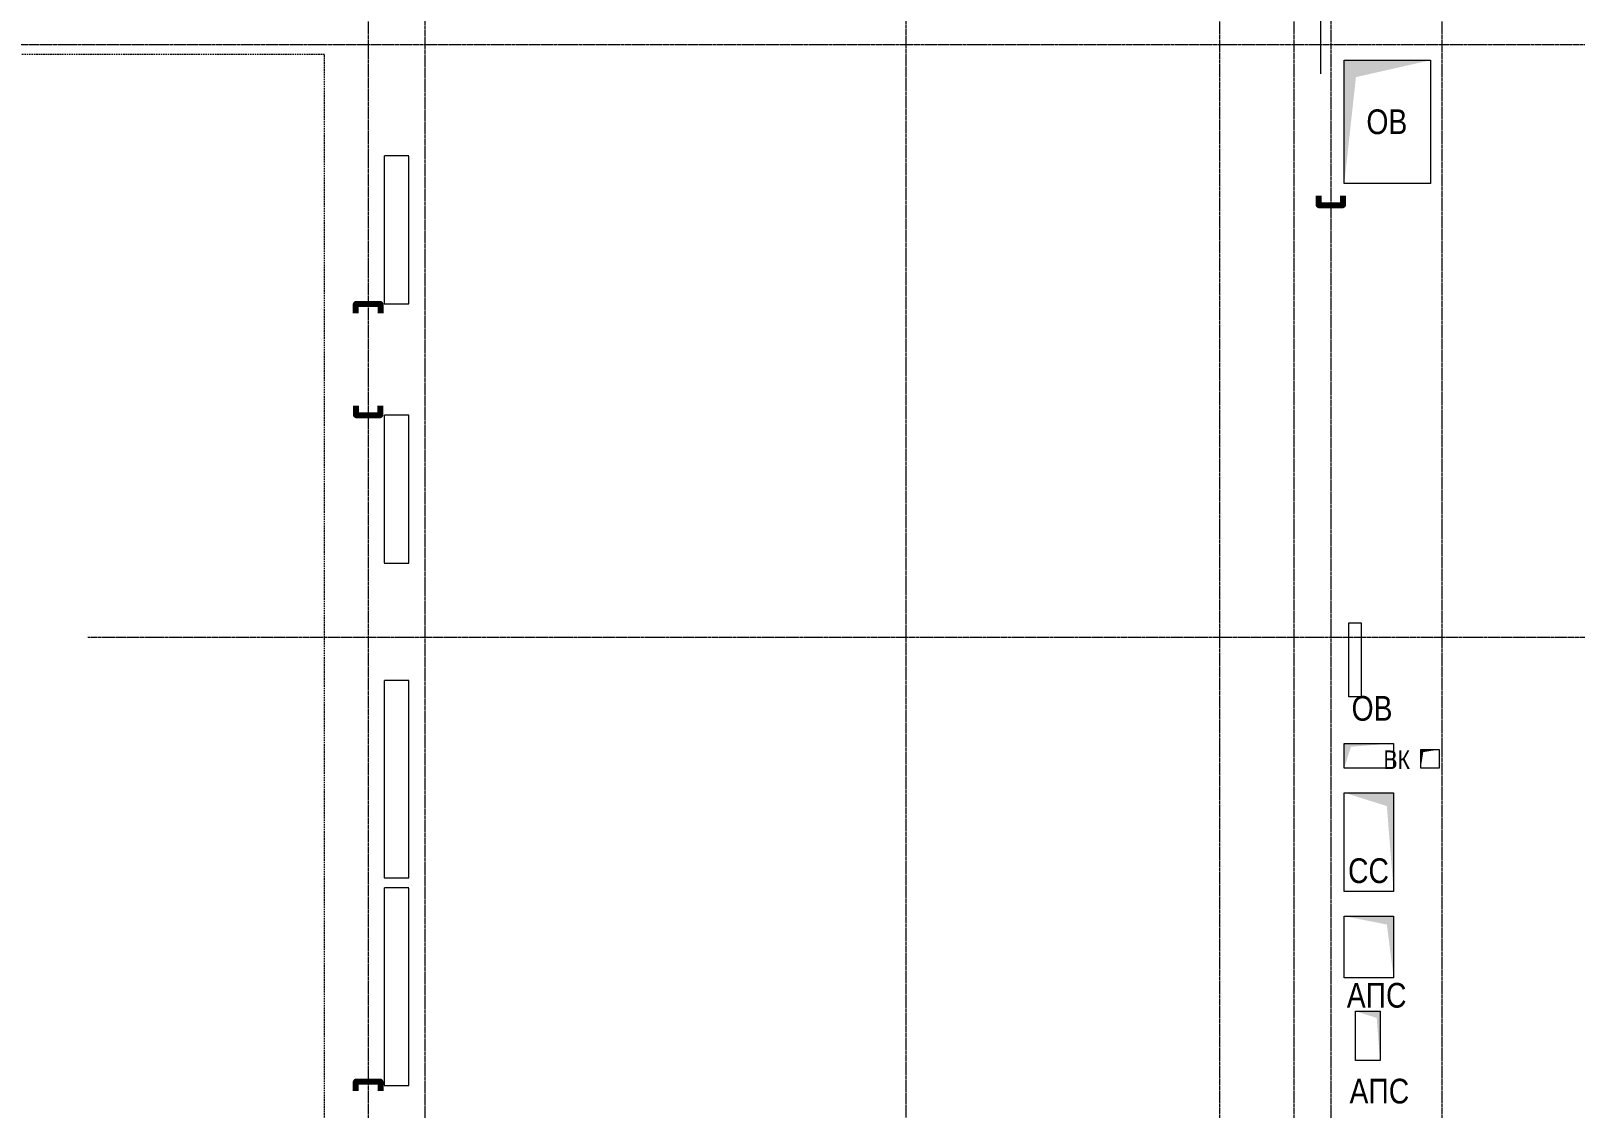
# Model space of a CAD drawing. Header units: millimetres. Extents: x -231292 to 573618, y -153144 to 564035.
# Drawn here: x -178909 to -166394, y 214980 to 223708 of the extents above; entities that cross this region are included whole.
import ezdxf

# ---------------------------------------------------------------- set-up
doc = ezdxf.new("R2010")
doc.units = ezdxf.units.MM
for name, pattern in [('CENTER2', [28.575, 19.05, -3.175, 3.175, -3.175]), ('DASHED', [19.05, 12.7, -6.35]), ('HIDDEN2', [4.7625, 3.175, -1.5875])]:
    doc.linetypes.add(name, pattern=pattern)
doc.layers.get('0').update_dxf_attribs({"color": 250})
doc.layers.add('АР_Делит', color=250, linetype='Continuous', lineweight=0, plot=False)
for name, color, linetype, lineweight in [('АР_Мебель', 250, 'Continuous', 5), ('АР_Отверстия', 250, 'Continuous', 9), ('АР_Отопительные приборы', 250, 'HIDDEN2', 0), ('ВК_Шахты', 5, 'Continuous', 9), ('КМ_Фахверки', 250, 'Continuous', 80), ('ОВ_коллекторы', 250, 'Continuous', 30), ('ОВ_Отопление', 250, 'Continuous', 0), ('ОВ_Шахты', 250, 'Continuous', 5), ('РД_Оси_100', 250, 'Continuous', 0), ('СС_Отверстия', 250, 'Continuous', 9)]:
    doc.layers.add(name, color=color, linetype=linetype, lineweight=lineweight)
doc.styles.add('style1', font='ARIALN.TTF')

# ---------------------------------------------------------------- blocks, each defined once
blk = doc.blocks.new('СОШ_2200_АР_ОСИ_М100_28.05.24')
at = {"layer": 'АР_Делит', "color": 5, "linetype": 'DASHED'}
blk.add_lwpolyline([(45245, 26755), (45245, 68320), (20455, 68320), (20455, 26755)], dxfattribs=at)
at = {"layer": 'РД_Оси_100', "linetype": 'CENTER2'}
for p, q in [((49960, -6155), (49960, 139938.679)), ((43327.994, 63600), (71363.995, 63600))]:
    blk.add_line(p, q, dxfattribs=at)
for points in [[(45530, 139938.679), (45600, 139538.679), (45600, -6163.457)], [(46060, -6163.105), (46060, 139538.679), (46130, 139938.679)], [(52500, 139938.679), (52500, -5755), (52358.276, -6155)], [(53100, 139938.679), (53100, -5755), (52949.266, -6155)], [(54300, 139938.679), (54300, -6155)], [(53400, 70753.904), (53400, -5755), (53550, -6155)], [(78274.959, 68400), (-5454.958, 68400), (-5954.958, 68250)]]:
    blk.add_lwpolyline(points, dxfattribs=at)
blk = doc.blocks.new('otv')
at = {"linetype": 'Continuous'}
blk.add_lwpolyline([(0, -1), (0, 0), (1, 0), (1, -1)], close=True, dxfattribs=at)
blk.add_solid([(0, -1), (0, 0), (0.135, -0.137), (1, 0)], dxfattribs=at)
blk = doc.blocks.new('Ф_пеноблок 200')
at = {"layer": 'КМ_Фахверки'}
blk.add_lwpolyline([(0, -75), (0, 0), (200, 0), (200, -75)], dxfattribs=at)
blk = doc.blocks.new('Bottom_R_1200')
at = {"layer": 'АР_Отопительные приборы'}
blk.add_lwpolyline([(-600, -100), (600, -100), (600, 100), (-600, 100)], close=True, dxfattribs=at)
blk = doc.blocks.new('Bottom_R_1600')
at = {"layer": 'АР_Отопительные приборы'}
blk.add_lwpolyline([(-800, -100), (800, -100), (800, 100), (-800, 100)], close=True, dxfattribs=at)

msp = doc.modelspace()

# ---------------------------------------------------------------- linework, layer by layer
at = {"layer": 'АР_Мебель'}
msp.add_line((-168454.956, 223360.294), (-168454.956, 225252.866), dxfattribs=at)
at = {"layer": 'ОВ_коллекторы', "lineweight": 0}
msp.add_lwpolyline([(-168227.927, 218912.91), (-168127.927, 218912.91), (-168127.927, 218312.91), (-168227.927, 218312.91)], close=True, dxfattribs=at)

# ---------------------------------------------------------------- block references
at = {"layer": 'АР_Отопительные приборы', "rotation": 270}
for name, p in [('Bottom_R_1200', (-175944.959, 222095.168)), ('Bottom_R_1200', (-175944.956, 219995.168)), ('Bottom_R_1600', (-175944.956, 217645.168)), ('Bottom_R_1600', (-175944.956, 215963.447))]:
    msp.add_blockref(name, p, dxfattribs=at)
at = {"layer": 'ВК_Шахты', "color": 1, "xscale": 150, "yscale": 150}
msp.add_blockref('otv', (-167644.956, 217885.168), dxfattribs=at)
at = {"layer": 'КМ_Фахверки', "xscale": -1, "rotation": 180}
for p in [(-168474.956, 222295.168), (-176274.956, 220595.168)]:
    msp.add_blockref('Ф_пеноблок 200', p, dxfattribs=at)
at = {"layer": 'КМ_Фахверки'}
for p in [(-176274.956, 221495.168), (-176274.956, 215195.168)]:
    msp.add_blockref('Ф_пеноблок 200', p, dxfattribs=at)
at = {"layer": 'ОВ_Отопление', "xscale": 400, "yscale": 200}
msp.add_blockref('otv', (-168264.956, 217935.168), dxfattribs=at)
at = {"layer": 'ОВ_Шахты', "color": 1, "xscale": 700, "yscale": 1000, "zscale": 300}
msp.add_blockref('otv', (-168264.956, 223470.168), dxfattribs=at)
at = {"layer": 'РД_Оси_100'}
msp.add_blockref('СОШ_2200_АР_ОСИ_М100_28.05.24', (-221774.956, 155195.168), dxfattribs=at)
at = {"layer": 'СС_Отверстия', "rotation": 270}
for p, xscale, yscale in [((-167864.956, 217535.168), 799.9999999999999, 399.9999999999999), ((-167864.956, 216535.168), 499.9999999999999, 399.9999999999999), ((-167974.956, 215765.168), 400, 200)]:
    msp.add_blockref('otv', p, dxfattribs=dict(at, xscale=xscale, yscale=yscale))

# ---------------------------------------------------------------- texts
at = {"layer": 'АР_Отверстия', "insert": (-167919.956, 222970.168), "char_height": 200, "width": 710, "attachment_point": 5, "style": 'style1'}
msp.add_mtext('ОВ', dxfattribs=at)
at = {"layer": 'ВК_Шахты', "insert": (-167840.186, 217802.53), "char_height": 150, "width": 500, "attachment_point": 5, "style": 'style1'}
msp.add_mtext('ВК', dxfattribs=at)
at = {"layer": 'ОВ_Отопление', "insert": (-168040.119, 218217.537), "char_height": 200, "width": 590.00022, "attachment_point": 5, "style": 'style1'}
msp.add_mtext('ОВ', dxfattribs=at)
at = {"layer": 'СС_Отверстия', "char_height": 200, "width": 590.00022, "attachment_point": 5, "style": 'style1'}
for s, insert in [('CС', (-168068.802, 216902.186)), ('АПС', (-168002.768, 215892.826)), ('АПС', (-167980.49, 215116.505))]:
    msp.add_mtext(s, dxfattribs=dict(at, insert=insert))

doc.saveas('drawing.dxf')
